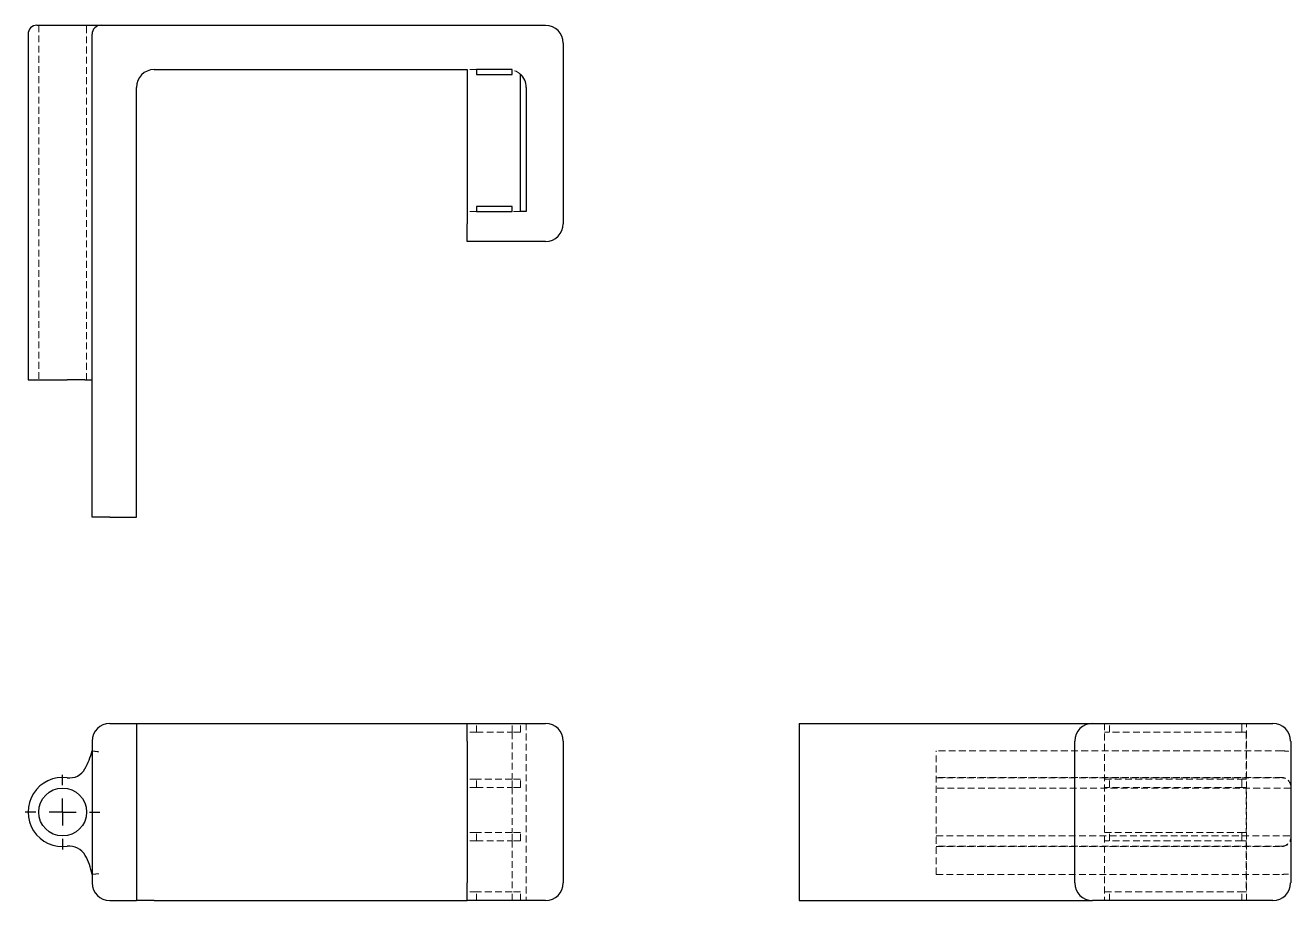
# Model space of a CAD drawing. Header units: millimetres. Extents: x 32 to 269, y 40 to 204.
import ezdxf

# ---------------------------------------------------------------- set-up
doc = ezdxf.new("R2010")
doc.units = ezdxf.units.MM
doc.linetypes.add('HIDDEN', pattern=[1.905, 1.27, -0.635])
doc.layers.add('10', color=7, linetype='Continuous')

# ---------------------------------------------------------------- blocks, each defined once
blk = doc.blocks.new('SW_CENTERMARKSYMBOL_0')
at = {"layer": '10', "color": 0}
for p, q in [((0, 5), (0, 6.97)), ((0, 0), (0, 2.5)), ((-5, 0), (-6.97, 0)), ((0, 0), (-2.5, 0)), ((0, 0), (0, -2.5)), ((0, 0), (2.5, 0)), ((5, 0), (6.97, 0)), ((0, -5), (0, -6.97))]:
    blk.add_line(p, q, dxfattribs=at)

msp = doc.modelspace()

# ---------------------------------------------------------------- linework, layer by layer
at = {"color": 7, "linetype": 'Continuous', "lineweight": 25}
for p, q in [((34.66, 203.92), (40.08, 203.92)), ((40.08, 203.92), (45.08, 203.92)), ((45.08, 203.92), (46.63, 203.92)), ((46.63, 203.92), (129.69, 203.92)), ((33, 202.26), (33, 137.7)), ((44.97, 112.08), (44.97, 202.26)), ((133, 200.6), (133, 166.87)), ((56.56, 195.64), (115.07, 195.64)), ((115.07, 195.64), (115.07, 166.87)), ((123.44, 195.64), (116.79, 195.64)), ((116.79, 195.64), (116.79, 194.76)), ((116.79, 194.76), (123.44, 194.76)), ((123.44, 194.76), (123.44, 195.64)), ((125, 169.15), (125, 194.78)), ((53.25, 112.08), (53.25, 192.33)), ((126.09, 192.33), (126.09, 169.15)), ((123.44, 170.08), (116.79, 170.08)), ((116.79, 170.08), (116.79, 169.15)), ((116.79, 169.15), (123.44, 169.15)), ((123.44, 169.15), (123.44, 170.08)), ((126.09, 169.15), (125, 169.15)), ((115.07, 163.56), (115.07, 166.87)), ((129.69, 163.56), (115.07, 163.56)), ((33, 137.7), (40.3, 137.7)), ((43.63, 137.7), (40.3, 137.7)), ((43.63, 137.7), (44.97, 137.7)), ((48.29, 112.08), (44.97, 112.08)), ((48.29, 112.08), (53.25, 112.08)), ((48.29, 73.55), (53.25, 73.55)), ((53.25, 73.55), (53.25, 40.45)), ((53.25, 73.55), (56.56, 73.55)), ((56.56, 73.55), (115.07, 73.55)), ((115.07, 70.24), (115.07, 73.55)), ((115.07, 73.55), (129.69, 73.55)), ((177.08, 73.55), (177.08, 40.45)), ((177.08, 73.55), (231.87, 73.55)), ((231.87, 73.55), (265.6, 73.55)), ((44.97, 70.24), (44.97, 43.76)), ((115.07, 70.24), (115.07, 43.76)), ((133, 70.24), (133, 43.76)), ((228.56, 43.76), (228.56, 70.24)), ((268.92, 70.24), (268.92, 43.76)), ((115.07, 40.45), (115.07, 43.76)), ((48.29, 40.45), (53.25, 40.45)), ((56.56, 40.45), (53.25, 40.45)), ((56.56, 40.45), (115.07, 40.45)), ((129.69, 40.45), (115.07, 40.45)), ((177.08, 40.45), (231.87, 40.45)), ((265.6, 40.45), (231.87, 40.45))]:
    msp.add_line(p, q, dxfattribs=at)
at = {"color": 7, "linetype": 'HIDDEN', "lineweight": 18}
for p, q in [((34.99, 203.92), (34.99, 137.7)), ((43.93, 137.7), (43.93, 203.92)), ((116.79, 195.64), (115.07, 195.64)), ((116.79, 169.15), (115.07, 169.15)), ((125, 169.15), (123.44, 169.15)), ((116.79, 71.9), (116.79, 73.55)), ((123.44, 71.9), (123.44, 73.55)), ((125, 71.9), (125, 73.55)), ((126.09, 73.55), (126.09, 40.45)), ((234.15, 73.55), (234.15, 40.45)), ((235.08, 71.9), (235.08, 73.55)), ((259.76, 71.9), (259.76, 73.55)), ((259.78, 73.55), (259.78, 71.9)), ((260.64, 40.45), (260.64, 73.55)), ((116.79, 71.9), (115.07, 71.9)), ((116.79, 71.9), (123.44, 71.9)), ((125, 71.9), (123.44, 71.9)), ((123.44, 71.9), (123.44, 63.15)), ((259.78, 71.9), (234.15, 71.9)), ((259.78, 71.9), (260.57, 71.9)), ((260.57, 71.9), (260.57, 63.15)), ((260.57, 71.9), (260.64, 71.9)), ((267.26, 68.41), (202.7, 68.41)), ((202.7, 45.36), (202.7, 68.41)), ((116.79, 63.15), (115.07, 63.15)), ((116.79, 61.59), (115.07, 61.59)), ((116.79, 61.59), (116.79, 63.15)), ((123.44, 63.15), (116.79, 63.15)), ((116.79, 61.59), (123.44, 61.59)), ((125, 63.15), (123.44, 63.15)), ((123.44, 61.59), (123.44, 63.15)), ((125, 61.59), (123.44, 61.59)), ((123.44, 61.59), (123.44, 53.15)), ((125, 61.59), (125, 63.15)), ((267.26, 63.46), (202.7, 63.46)), ((202.7, 63.37), (267.26, 63.37)), ((234.15, 63.15), (259.78, 63.15)), ((259.78, 61.59), (234.15, 61.59)), ((235.08, 61.59), (235.08, 63.15)), ((259.76, 61.59), (259.76, 63.15)), ((260.57, 63.15), (259.78, 63.15)), ((259.78, 63.15), (259.78, 61.59)), ((259.78, 61.59), (260.57, 61.59)), ((260.64, 63.15), (260.57, 63.15)), ((260.57, 61.59), (260.57, 53.15)), ((260.57, 61.59), (260.64, 61.59)), ((268.92, 61.47), (202.7, 61.47)), ((116.79, 53.15), (115.07, 53.15)), ((116.79, 51.65), (116.79, 53.15)), ((123.44, 53.15), (116.79, 53.15)), ((123.44, 51.65), (123.44, 53.15)), ((125, 53.15), (123.44, 53.15)), ((125, 51.65), (125, 53.15)), ((202.7, 52.53), (268.92, 52.53)), ((234.15, 53.15), (259.78, 53.15)), ((235.08, 51.65), (235.08, 53.15)), ((259.76, 51.65), (259.76, 53.15)), ((259.78, 53.15), (259.78, 51.65)), ((260.57, 53.15), (259.78, 53.15)), ((260.64, 53.15), (260.57, 53.15)), ((116.79, 51.65), (115.07, 51.65)), ((116.79, 51.65), (123.44, 51.65)), ((125, 51.65), (123.44, 51.65)), ((123.44, 51.65), (123.44, 42.12)), ((267.26, 50.63), (202.7, 50.63)), ((202.7, 50.54), (267.26, 50.54)), ((259.78, 51.65), (234.15, 51.65)), ((259.78, 51.65), (260.57, 51.65)), ((260.57, 51.65), (260.57, 42.12)), ((260.57, 51.65), (260.64, 51.65)), ((202.7, 45.36), (267.26, 45.36)), ((116.79, 42.12), (115.07, 42.12)), ((116.79, 40.45), (116.79, 42.12)), ((123.44, 42.12), (116.79, 42.12)), ((123.44, 40.45), (123.44, 42.12)), ((125, 42.12), (123.44, 42.12)), ((125, 40.45), (125, 42.12)), ((234.15, 42.12), (259.78, 42.12)), ((235.08, 40.45), (235.08, 42.12)), ((259.76, 40.45), (259.76, 42.12)), ((260.57, 42.12), (259.78, 42.12)), ((259.78, 40.45), (259.78, 42.12)), ((260.64, 42.12), (260.57, 42.12))]:
    msp.add_line(p, q, dxfattribs=at)
at = {"color": 7, "linetype": 'Continuous', "lineweight": 25}
msp.add_circle((39.46, 57), 4.47, dxfattribs=at)
for centre, radius, start, end in [((34.66, 202.26), 1.66, 90, 180), ((46.63, 202.26), 1.66, 90, 180), ((129.69, 200.6), 3.31, 0, 90), ((56.56, 192.33), 3.31, 90, 180), ((122.78, 192.33), 3.31, 0, 47.8852), ((129.69, 166.87), 3.31, 270, 0), ((48.29, 70.24), 3.31, 90, 180), ((129.69, 70.24), 3.31, 0, 90), ((231.87, 70.24), 3.31, 90, 180), ((265.6, 70.24), 3.31, 0, 90), ((30.2, 72.47), 15.32, 331.1864, 344.6093), ((40.73, 66.68), 3.31, 262.5325, 331.1864), ((39.46, 57), 6.46, 82.5325, 277.8019), ((40.78, 47.32), 3.31, 28.7348, 97.8019), ((32.85, 42.97), 12.36, 11.1489, 28.7348), ((48.29, 43.76), 3.31, 180, 270), ((129.69, 43.76), 3.31, 270, 0), ((231.87, 43.76), 3.31, 180, 270), ((265.6, 43.76), 3.31, 270, 0)]:
    msp.add_arc(centre, radius, start, end, dxfattribs=at)
at = {"color": 7, "linetype": 'HIDDEN', "lineweight": 18}
for centre, radius, start, end in [((122.78, 192.33), 3.31, 47.8852, 78.5513), ((267.26, 61.8), 1.66, 0, 90), ((267.26, 61.72), 1.66, 0, 90), ((267.26, 52.29), 1.66, 270, 0), ((267.26, 52.2), 1.66, 270, 0)]:
    msp.add_arc(centre, radius, start, end, dxfattribs=at)
for points in [[(44.97, 68.41), (44.97, 68.41), (44.99, 68.41), (45.03, 68.4), (45.06, 68.4), (45.14, 68.38), (45.19, 68.38), (45.31, 68.36), (45.38, 68.35), (45.61, 68.32), (45.8, 68.3), (46.2, 68.25), (46.42, 68.22), (46.63, 68.19)], [(267.26, 68.41), (267.37, 68.41), (267.48, 68.41), (267.69, 68.4), (267.8, 68.4), (268, 68.38), (268.09, 68.38), (268.27, 68.36), (268.36, 68.35), (268.59, 68.32), (268.71, 68.3), (268.87, 68.25), (268.92, 68.22), (268.92, 68.19)], [(44.97, 45.36), (44.97, 45.36), (44.99, 45.36), (45.03, 45.37), (45.06, 45.37), (45.14, 45.38), (45.19, 45.38), (45.31, 45.4), (45.38, 45.4), (45.61, 45.42), (45.8, 45.44), (46.19, 45.48), (46.41, 45.5), (46.63, 45.52)], [(267.26, 45.36), (267.37, 45.36), (267.48, 45.36), (267.69, 45.37), (267.79, 45.37), (268, 45.38), (268.09, 45.38), (268.27, 45.4), (268.36, 45.4), (268.58, 45.42), (268.71, 45.44), (268.87, 45.48), (268.92, 45.5), (268.92, 45.52)]]:
    msp.add_open_spline(points, degree=3, knots=[0, 0, 0, 0, 0.125, 0.125, 0.25, 0.25, 0.375, 0.375, 0.5, 0.5, 0.75, 0.75, 1, 1, 1, 1], dxfattribs=at)

# ---------------------------------------------------------------- block references
at = {"layer": '10'}
msp.add_blockref('SW_CENTERMARKSYMBOL_0', (39.46, 57), dxfattribs=at)

doc.saveas('drawing.dxf')
